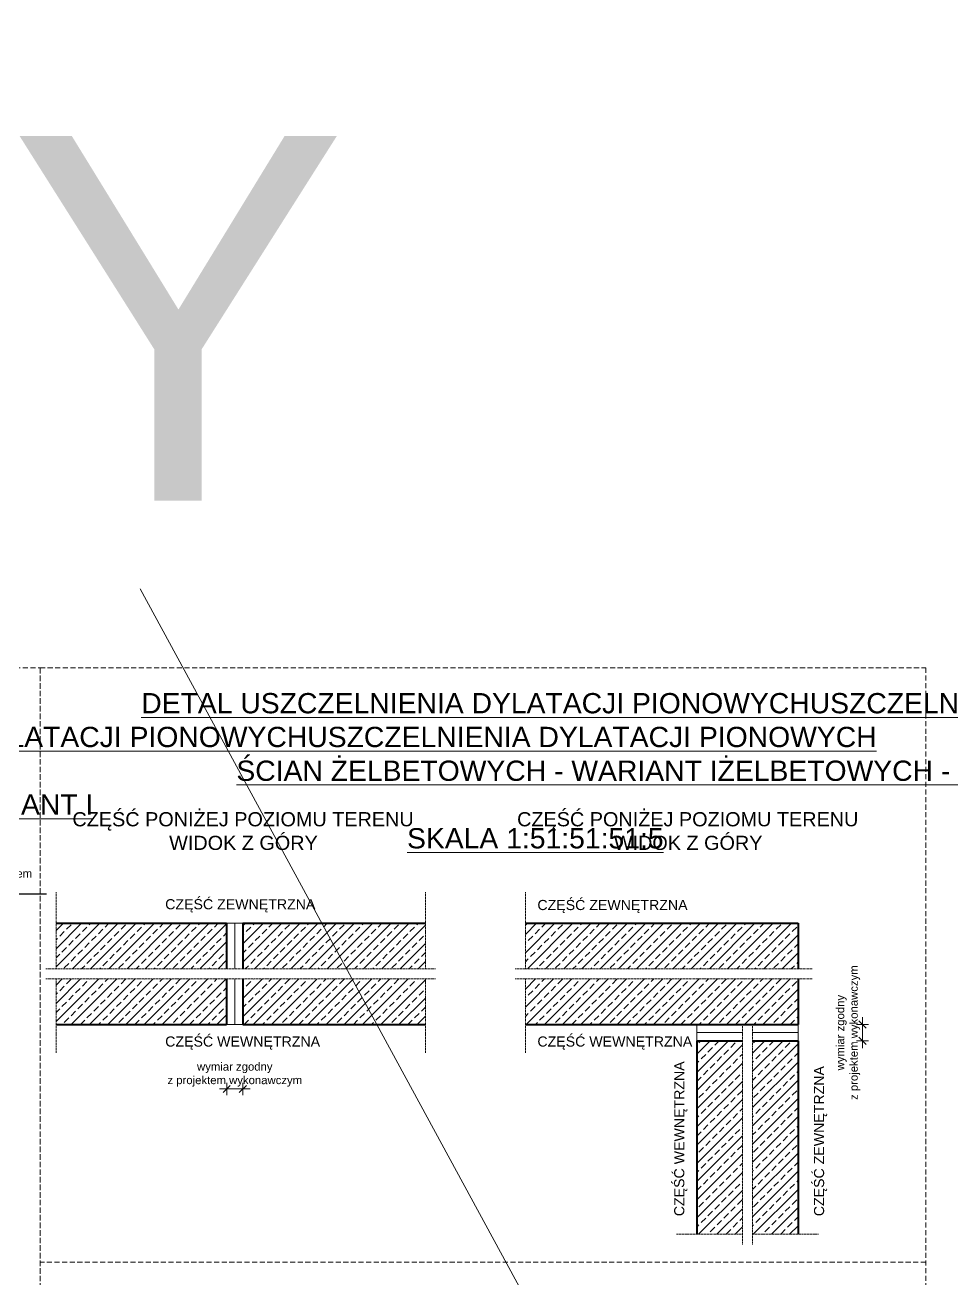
# Model space of a CAD drawing. Header units: millimetres. Extents: x 647 to 146539, y -131215 to 59.
# Drawn here: x 112773 to 115060, y -7489 to -4395 of the extents above; entities that cross this region are included whole.
import ezdxf
from ezdxf import colors
from ezdxf.entities.mleader import LeaderData, LeaderLine
from ezdxf.math import Vec2, Vec3

# ---------------------------------------------------------------- set-up
doc = ezdxf.new("R2010")
doc.units = ezdxf.units.MM
doc.linetypes.add('DASHED', pattern=[0.75, 0.5, -0.25])
doc.layers.get('Defpoints').update_dxf_attribs({"color": 2, "lineweight": 50})
for name, color, linetype, lineweight in [('G-Cienka', 4, 'Continuous', 9), ('G-Elementy konstrukcyjne', 1, 'Continuous', 40), ('G-Kreskowanie', 9, 'Continuous', 5), ('G-Opisy', 2, 'Continuous', 18), ('G-Przerywana', 8, 'DASHED', 15), ('G-Wymiary', 4, 'Continuous', 9)]:
    doc.layers.add(name, color=color, linetype=linetype, lineweight=lineweight)
doc.styles.add('Arial-GG', font='arial.ttf')
doc.linetypes.add('BATTING', pattern='A,0.00254,-2.54,[134,ltypeshp.shx,S=2.54,R=0,X=-2.54,Y=0],-5.08,[134,ltypeshp.shx,S=2.54,R=180,X=2.54,Y=0],-2.54', length=10.16254)
doc.dimstyles.new('W-1 do 10-GG mm', dxfattribs={"dimscale": 10, "dimtxt": 2, "dimasz": 1.8, "dimexe": 1.5, "dimexo": 0, "dimgap": 0.6, "dimtad": 1, "dimdec": 1, "dimrnd": 1, "dimtxsty": 'Arial-GG', "dimblk": 'OBLIQUE', "dimcen": 0, "dimdle": 1, "dimclrd": 4, "dimclre": 4, "dimclrt": 7, "dimadec": 1, "dimazin": 0, "dimtfac": 1, "dimtdec": 1, "dimtix": 1, "dimtmove": 0, "dimatfit": 2, "dimfxl": 1.5, "dimfxlon": 1, "dimlwd": -1, "dimlwe": -1, "dimarcsym": 0})
pattern_1 = [(45, (110848.693, -7013.833), (-22.45064, 22.45064), []), (45, (110871.143, -7013.833), (-22.45064, 22.45064), [15.875, -7.9375])]

# ---------------------------------------------------------------- blocks, each defined once
blk = doc.blocks.new('_Oblique')
at = {"color": 0, "linetype": 'ByBlock', "lineweight": -2}
blk.add_line((-0.5, -0.5), (0.5, 0.5), dxfattribs=at)
blk = doc.blocks.new('*D1013')
at = {"layer": 'Defpoints', "color": 0, "transparency": 16777216}
for p in [(113270.1, -6861.6), (113310.1, -6861.6), (113310.1, -7020.7)]:
    blk.add_point(p, dxfattribs=at)
at = {"layer": 'G-Wymiary', "color": 4, "transparency": 16777216}
for p, q in [((113270.1, -7020.7), (113252.1, -7020.7)), ((113270.1, -7005.7), (113270.1, -7035.7)), ((113270.1, -7020.7), (113310.1, -7020.7)), ((113310.1, -7005.7), (113310.1, -7035.7)), ((113310.1, -7020.7), (113328.1, -7020.7))]:
    blk.add_line(p, q, dxfattribs=at)
at = {"layer": 'G-Wymiary', "color": 4, "transparency": 16777216, "xscale": 18, "yscale": 18, "zscale": 18}
blk.add_blockref('_Oblique', (113270.1, -7020.7), dxfattribs=at)
at = {"layer": 'G-Wymiary', "color": 4, "transparency": 16777216, "xscale": 18, "yscale": 18, "zscale": 18, "rotation": 180}
blk.add_blockref('_Oblique', (113310.1, -7020.7), dxfattribs=at)
at = {"layer": 'G-Wymiary', "color": 7, "transparency": 16777216, "insert": (113290.1, -6985.1), "char_height": 20, "attachment_point": 5, "style": 'Arial-GG'}
blk.add_mtext('wymiar zgodny\\Pz projektem wykonawczym', dxfattribs=at)
blk = doc.blocks.new('*D1014')
at = {"layer": 'Defpoints', "color": 0, "transparency": 16777216}
for p in [(114680, -6861.6), (114839.1, -6861.6), (114680, -6901.6)]:
    blk.add_point(p, dxfattribs=at)
at = {"layer": 'G-Wymiary', "color": 4, "transparency": 16777216}
for p, q in [((114824.1, -6861.6), (114854.1, -6861.6)), ((114839.1, -6861.6), (114839.1, -6843.6)), ((114839.1, -6901.6), (114839.1, -6861.6)), ((114824.1, -6901.6), (114854.1, -6901.6)), ((114839.1, -6901.6), (114839.1, -6919.6))]:
    blk.add_line(p, q, dxfattribs=at)
at = {"layer": 'G-Wymiary', "color": 4, "transparency": 16777216, "xscale": 18, "yscale": 18, "zscale": 18}
for p, rotation in [((114839.1, -6861.6), 270), ((114839.1, -6901.6), 90)]:
    blk.add_blockref('_Oblique', p, dxfattribs=dict(at, rotation=rotation))
at = {"layer": 'G-Wymiary', "color": 7, "transparency": 16777216, "insert": (114803.5, -6881.6), "char_height": 20, "attachment_point": 5, "rotation": 90, "style": 'Arial-GG'}
blk.add_mtext('wymiar zgodny\\Pz projektem wykonawczym', dxfattribs=at)

msp = doc.modelspace()

# ---------------------------------------------------------------- hatches: boundary and pattern name
at = {"layer": 'G-Kreskowanie'}
h = msp.add_hatch(dxfattribs=at)
h.set_pattern_fill('ANSI33', color=256, scale=5, style=0)
h.set_pattern_definition(pattern_1)
h.paths.add_polyline_path([(112849.2, -6724.13), (113270.08, -6724.13), (113270.08, -6611.63), (112849.2, -6611.63)])
h = msp.add_hatch(dxfattribs=at)
h.set_pattern_fill('ANSI33', color=256, scale=5, style=0)
h.set_pattern_definition(pattern_1)
h.paths.add_polyline_path([(113760.39, -6724.13), (113760.39, -6611.63), (113310.08, -6611.63), (113310.08, -6724.13)])
h = msp.add_hatch(dxfattribs=at)
h.set_pattern_fill('ANSI33', color=256, scale=5, style=0)
h.set_pattern_definition(pattern_1)
h.paths.add_polyline_path([(114680.05, -6724.13), (114680.05, -6611.63), (114007, -6611.63), (114007, -6724.13)])
h.paths.add_polyline_path([(114007, -6861.63), (114680.05, -6861.63), (114680.05, -6749.13), (114007, -6749.13)])
h = msp.add_hatch(dxfattribs=at)
h.set_pattern_fill('ANSI33', color=256, scale=5, style=0)
h.set_pattern_definition(pattern_1)
h.paths.add_polyline_path([(112849.2, -6749.13), (112849.2, -6861.63), (113270.08, -6861.63), (113270.08, -6749.13)])
h = msp.add_hatch(dxfattribs=at)
h.set_pattern_fill('ANSI33', color=256, scale=5, style=0)
h.set_pattern_definition(pattern_1)
h.paths.add_polyline_path([(113310.08, -6861.63), (113760.39, -6861.63), (113760.39, -6749.13), (113310.08, -6749.13)])
h = msp.add_hatch(dxfattribs=at)
h.set_pattern_fill('ANSI33', color=256, scale=5, style=0)
h.set_pattern_definition(pattern_1)
h.paths.add_polyline_path([(114542.55, -7379.3), (114542.55, -6901.63), (114430.05, -6901.63), (114430.05, -7379.3)])
h.paths.add_polyline_path([(114567.55, -7379.3), (114680.05, -7379.3), (114680.05, -6901.63), (114567.55, -6901.63)])

# ---------------------------------------------------------------- linework, layer by layer
at = {"layer": 'G-Cienka', "ltscale": 2}
for p, q in [((113270.08, -6611.63), (113310.08, -6611.63)), ((113270.08, -6861.63), (113310.08, -6861.63)), ((114430.05, -6901.63), (114430.05, -6861.63)), ((114680.05, -6901.63), (114680.05, -6861.63))]:
    msp.add_line(p, q, dxfattribs=at)
at = {"layer": 'G-Cienka', "linetype": 'BATTING', "ltscale": 0.2}
for p, q in [((113290.08, -6724.13), (113290.08, -6611.63)), ((113290.08, -6861.63), (113290.08, -6749.13)), ((114430.05, -6881.63), (114542.55, -6881.63)), ((114567.55, -6881.63), (114680.05, -6881.63))]:
    msp.add_line(p, q, dxfattribs=at)
at = {"layer": 'G-Elementy konstrukcyjne'}
for p, q in [((112849.2, -6611.63), (113270.08, -6611.63)), ((113270.08, -6611.63), (113270.08, -6724.13)), ((113310.08, -6611.63), (113310.08, -6724.13)), ((113310.08, -6611.63), (113760.39, -6611.63)), ((114007, -6611.63), (114680.05, -6611.63)), ((114680.05, -6611.63), (114680.05, -6724.13)), ((113270.08, -6749.13), (113270.08, -6861.63)), ((113310.08, -6749.13), (113310.08, -6861.63)), ((114680.05, -6749.13), (114680.05, -6861.63)), ((112849.2, -6861.63), (113270.08, -6861.63)), ((113310.08, -6861.63), (113760.39, -6861.63)), ((114007, -6861.63), (114680.05, -6861.63)), ((114430.05, -6901.63), (114430.05, -7379.3)), ((114430.05, -6901.63), (114542.55, -6901.63)), ((114567.55, -6901.63), (114680.05, -6901.63)), ((114680.05, -6901.63), (114680.05, -7379.3))]:
    msp.add_line(p, q, dxfattribs=at)
at = {"layer": 'G-Kreskowanie', "ltscale": 2}
msp.add_line((113056.65, -5786.65), (114815.28, -9024.69), dxfattribs=at)
at = {"layer": 'G-Przerywana', "ltscale": 5}
for p, q in [((112849.2, -6534.91), (112849.2, -6724.13)), ((113760.39, -6534.91), (113760.39, -6724.13)), ((114007, -6534.91), (114007, -6724.13)), ((112824.2, -6724.13), (113785.39, -6724.13)), ((113982, -6724.13), (114715.05, -6724.13)), ((112824.2, -6749.13), (113785.39, -6749.13)), ((112849.2, -6749.13), (112849.2, -6932.16)), ((113760.39, -6749.13), (113760.39, -6932.16)), ((113982, -6749.13), (114715.05, -6749.13)), ((114007, -6749.13), (114007, -6932.16)), ((114542.55, -7404.13), (114542.55, -6861.63)), ((114567.55, -7404.13), (114567.55, -6861.63)), ((114542.55, -7379.3), (114380.05, -7379.3)), ((114730.05, -7379.3), (114567.55, -7379.3))]:
    msp.add_line(p, q, dxfattribs=at)
at = {"layer": 'G-Przerywana', "ltscale": 25}
msp.add_line((114995.3, -7448.29), (112809.68, -7448.29), dxfattribs=at)
for points in [[(111229.67, -5981.49), (112809.68, -5981.49), (112809.68, -8751.49), (111229.67, -8751.49)], [(112809.68, -5981.49), (114995.3, -5981.49), (114995.3, -8751.49), (112809.68, -8751.49)]]:
    msp.add_lwpolyline(points, close=True, dxfattribs=at)

# ---------------------------------------------------------------- texts
at = {"layer": 'G-Opisy', "color": 2, "insert": (88334.16, -5581.26), "char_height": 900, "width": 45955.9586, "attachment_point": 7, "style": 'Arial-GG'}
msp.add_mtext('{\\fArial|b0|i0|c0|p34;\\W9.80846;      }ŚCIANY', dxfattribs=at)
at = {"layer": 'G-Opisy', "attachment_point": 1, "style": 'Arial-GG'}
for s, insert, char_height, width in [('{\\fArial|b0|i0|c0|p34;\\W9.23469;        }{\\LDETAL USZCZELNIENIA DYLATACJI PIONOWYCHUSZCZELNIENIA DYLATACJI PIONOWYCHUSZCZELNIENIA DYLATACJI PIONOWYCHUSZCZELNIENIA DYLATACJI PIONOWYCH}\\P{\\fArial|b0|i0|c0|p34;\\W9.55229;         }{\\LŚCIAN ŻELBETOWYCH - WARIANT IŻELBETOWYCH - WARIANT IŻELBETOWYCH - WARIANT IŻELBETOWYCH - WARIANT I}\\P{\\fArial|b0|i0|c0|p34;\\W9.78843;           }{\\LSKALA 1:51:51:51:5}', (111625.79, -6043.56), 50, 4527.4411), ('{\\fArial|b0|i0|c0|p34;\\W7.74513; }CZĘŚĆ PONIŻEJ POZIOMU TERENU\\P{\\fArial|b0|i0|c0|p34;\\W8.43848;   }WIDOK Z GÓRY', (112784.31, -6337.46), 35, 1055.9198), ('{\\fArial|b0|i0|c0|p34;\\W5.99804;  }CZĘŚĆ PONIŻEJ POZIOMU TERENU\\P{\\fArial|b0|i0|c0|p34;\\W9.85546;   }WIDOK Z GÓRY', (113823.78, -6337.46), 35, 1171.4148), ('CZĘŚĆ ZEWNĘTRZNA', (113118.45, -6552.23), 25, 888.5044), ('CZĘŚĆ ZEWNĘTRZNA', (114036.79, -6554.13), 25, 888.5044), ('CZĘŚĆ WEWNĘTRZNA', (113118.45, -6891), 25, 888.5044), ('CZĘŚĆ WEWNĘTRZNA', (114036.79, -6891), 25, 888.5044)]:
    msp.add_mtext(s, dxfattribs=dict(at, insert=insert, char_height=char_height, width=width))
at = {"layer": 'G-Opisy', "char_height": 25, "width": 888.5044, "attachment_point": 1, "rotation": 90, "style": 'Arial-GG'}
for s, insert in [('CZĘŚĆ WEWNĘTRZNA', (114374.24, -7334.63)), ('CZĘŚĆ ZEWNĘTRZNA', (114719.22, -7334.63))]:
    msp.add_mtext(s, dxfattribs=dict(at, insert=insert))

# ---------------------------------------------------------------- dimensions: what is measured, and where the dimension line sits
at = {"layer": 'G-Wymiary'}
dim = msp.add_linear_dim(base=(114839.12, -6861.63), p1=(114680.05, -6901.63), p2=(114680.05, -6861.63), angle=90, text='wymiar zgodny\\Pz projektem wykonawczym', dimstyle='W-1 do 10-GG mm', override={"dimblk": 'Oblique'}, dxfattribs=at)
dim.commit()
dim.dimension.update_dxf_attribs({"geometry": '*D1014', "text_midpoint": (114803.51, -6881.63)})
dim = msp.add_linear_dim(base=(113310.08, -7020.71), p1=(113270.08, -6861.63), p2=(113310.08, -6861.63), text='wymiar zgodny\\Pz projektem wykonawczym', dimstyle='W-1 do 10-GG mm', override={"dimblk": 'Oblique'}, dxfattribs=at)
dim.commit()
dim.dimension.update_dxf_attribs({"geometry": '*D1013', "text_midpoint": (113290.08, -6985.1)})

# ---------------------------------------------------------------- leaders
at = {"layer": 'G-Cienka', "ltscale": 0.8}
ml = msp.add_multileader_mtext('Standard', dxfattribs=at)
ml.set_content('{Taśma uszczelniająca z profilem\\Ppęczniejącym, np. KAB 150}', color=2, style='Arial-GG')
ml.set_leader_properties(color=4)
ml.build(insert=Vec2(0, 0))
ml.multileader.update_dxf_attribs({"text_left_attachment_type": 5, "text_right_attachment_type": 5, "dogleg_length": 10, "arrow_head_size": 20})
ctx = ml.context
ctx.base_point, ctx.char_height, ctx.arrow_head_size, ctx.landing_gap_size, ctx.plane_origin = Vec3(112381.33, -6538.87), 20, 20, 5, Vec3(112181.13, -6591.16)
ctx.left_attachment, ctx.right_attachment = 5, 5
notes = []
notes.append((ctx, [(0, (1, 1, 0), (112376.33, -6538.87), (1, 0), 5, [(0, [(112326.04, -6601.94)], 0, [])])]))
ctx.mtext.insert, ctx.mtext.defined_height, ctx.mtext.line_spacing_style, ctx.mtext.flow_direction = Vec3(112386.33, -6478.87), 60, 2, 5
for ctx, leaders in notes:
    for number, flags, end, landing, length, lines in leaders:
        leader = LeaderData()
        leader.index, (leader.has_last_leader_line, leader.has_dogleg_vector, leader.attachment_direction) = number, flags
        leader.last_leader_point, leader.dogleg_vector, leader.dogleg_length = Vec3(end), Vec3(landing), length
        for number, points, colour, breaks in lines:
            line = LeaderLine()
            line.index, line.vertices, line.color, line.breaks = number, Vec3.list(points), colors.encode_raw_color(colour), breaks
            leader.lines.append(line)
        ctx.leaders.append(leader)

doc.saveas('drawing.dxf')
